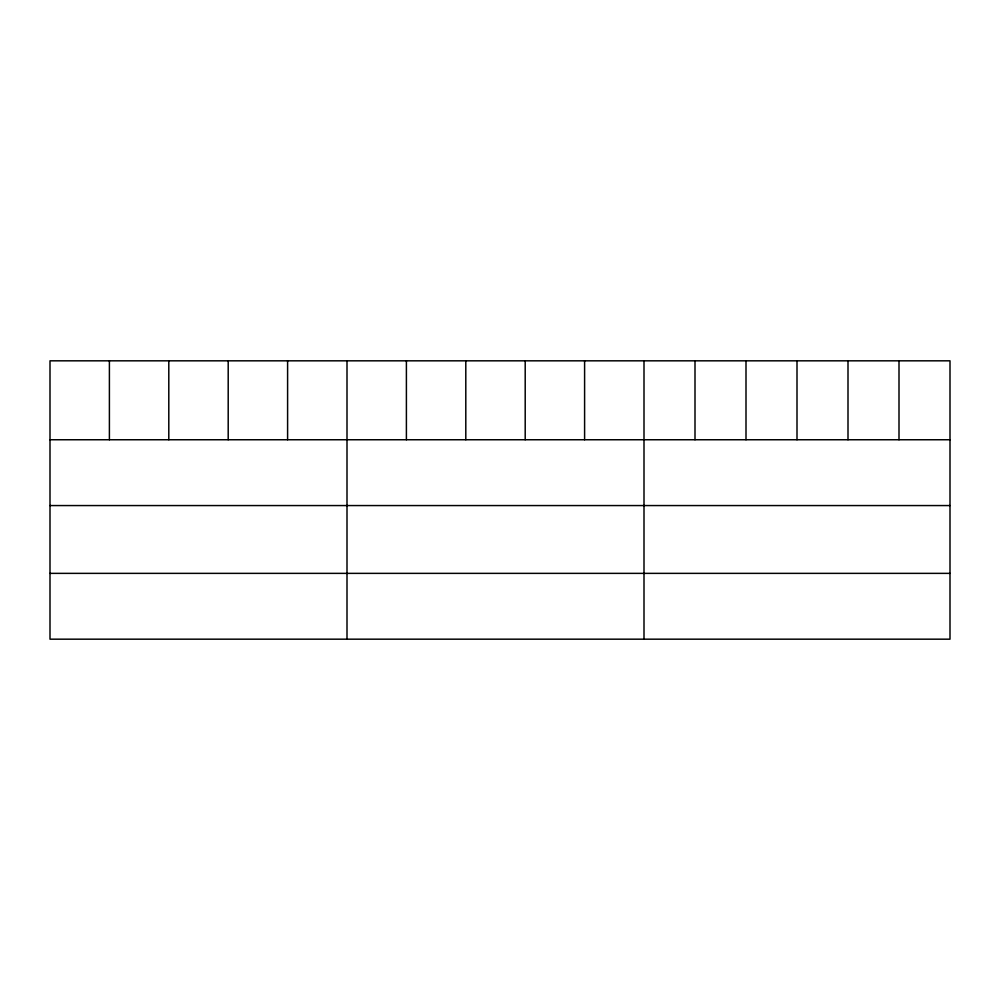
<?xml version="1.0" encoding="UTF-8"?>
<svg xmlns="http://www.w3.org/2000/svg" width="1000" height="1000" viewBox="0 0 1000 1000"><rect width="100%" height="100%" fill="white"/><g stroke="black" fill="none" stroke-linecap="round" stroke-linejoin="round"><path stroke-width="1.5" d="M950 439.75L950 639.175L50 639.175L50 360.825L950 360.825L950 439.75L50 439.75M50 505.562L950 505.562M50 573.362L950 573.362M899 360.825L899 439.75M848 360.825L848 439.75M797 360.825L797 439.75M746 360.825L746 439.75M695 360.825L695 439.75M644 360.825L644 639.175M584.6 360.825L584.6 439.75M525.2 360.825L525.2 439.75M465.8 360.825L465.8 439.75M406.4 360.825L406.4 439.75M347 360.825L347 639.175M287.6 360.825L287.6 439.75M228.2 360.825L228.2 439.75M168.8 360.825L168.8 439.75M109.4 360.825L109.4 439.75"/></g></svg>
